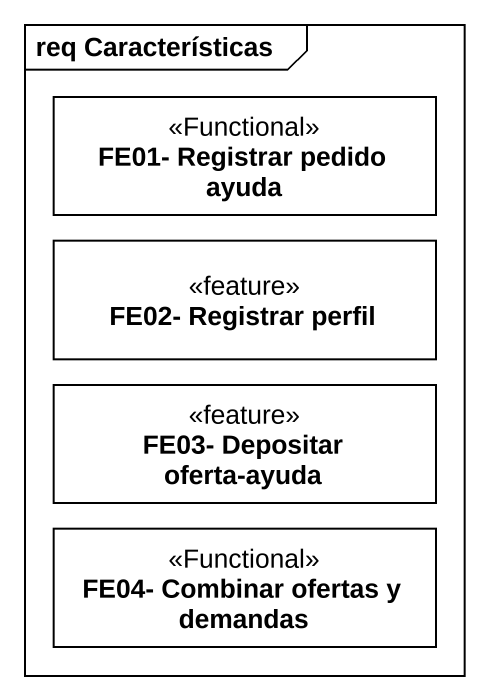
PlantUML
@startuml
mainframe req Características
hide circle
hide empty members
class "FE01- Registrar pedido ayuda" as FE01_Registrar_pedido_ayuda <<Functional>>
class "FE02- Registrar perfil" as FE02_Registrar_perfil <<feature>>
class "FE03- Depositar oferta-ayuda" as FE03_Depositar_oferta_ayuda <<feature>>
class "FE04- Combinar ofertas y demandas" as FE04_Combinar_ofertas_y <<Functional>>
@enduml
